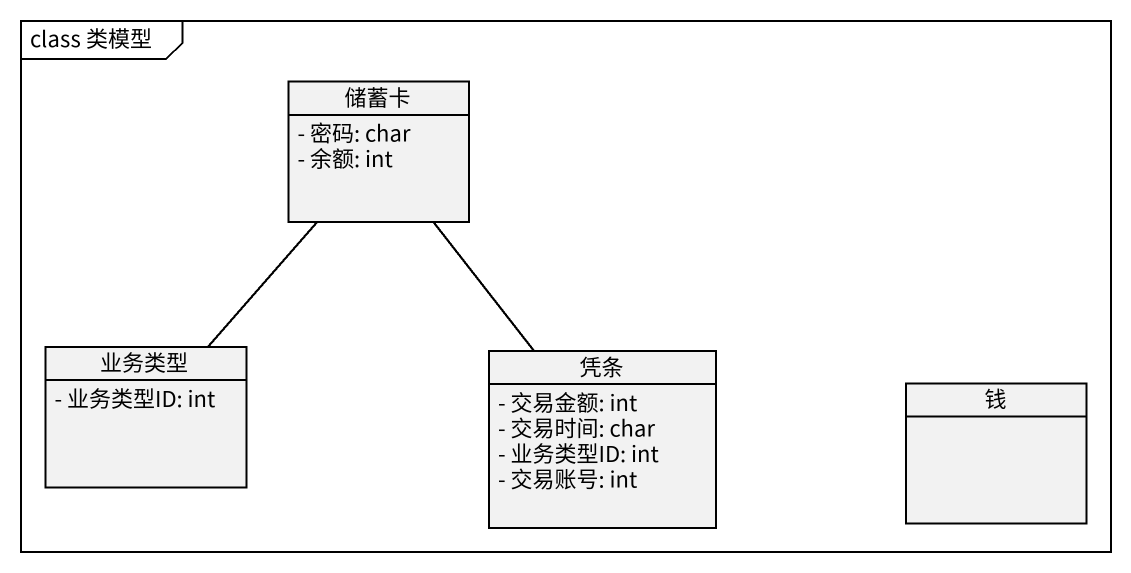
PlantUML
@startuml
mainframe class 类模型
hide circle
hide empty members
skinparam classAttributeIconSize 0
class 储蓄卡 {
  - 密码: char
  - 余额: int
}
class 业务类型 {
  - 业务类型ID: int
}
class 凭条 {
  - 交易金额: int
  - 交易时间: char
  - 业务类型ID: int
  - 交易账号: int
}
class 钱
储蓄卡 -- 业务类型
储蓄卡 -- 凭条
@enduml
